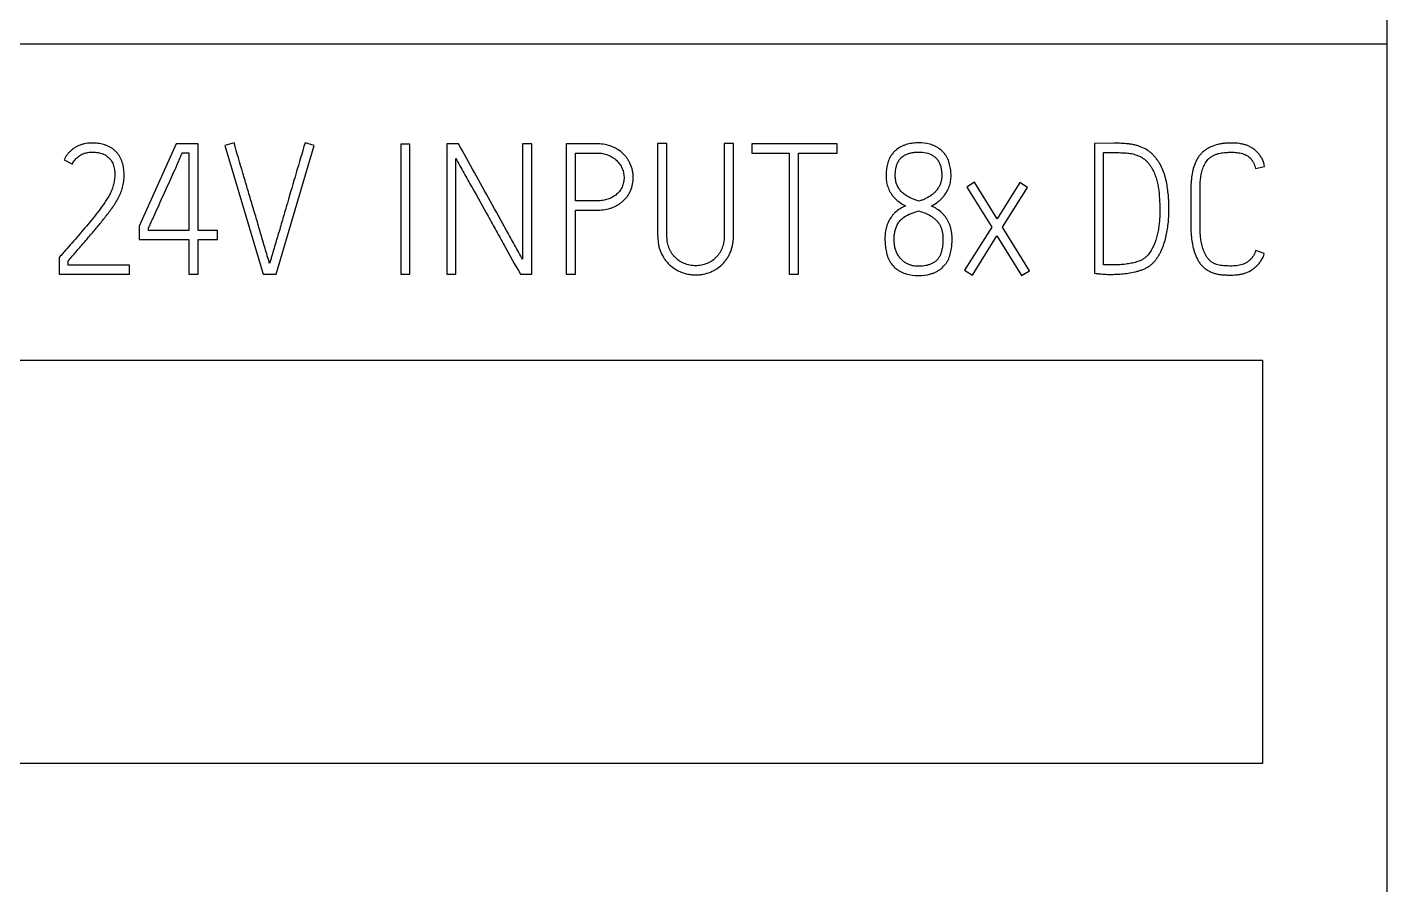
# Model space of a CAD drawing. Extents: x 0 to 420, y 0 to 297.
# Drawn here: x 144.26 to 161.98, y 210.88 to 222.05 of the extents above; entities that cross this region are included whole.
import ezdxf

# ---------------------------------------------------------------- set-up
doc = ezdxf.new("R2010")
doc.units = 0
doc.header["$LTSCALE"] = 23.1
doc.layers.add('10000_FRONT', color=7, linetype='CONTINUOUS')
doc.layers.add('10500_FRONT_LABELING', color=7, linetype='CONTINUOUS')

msp = doc.modelspace()

# ---------------------------------------------------------------- linework, layer by layer
at = {"layer": '10000_FRONT', "color": 7, "linetype": 'CONTINUOUS'}
for p, q in [((161.978, 232.835), (161.978, 142.835)), ((90.478, 221.835), (161.978, 221.835)), ((135.948, 217.715), (160.358, 217.715)), ((160.358, 217.715), (160.358, 212.455)), ((160.358, 212.455), (135.948, 212.455))]:
    msp.add_line(p, q, dxfattribs=at)
at = {"layer": '10500_FRONT_LABELING', "color": 7, "linetype": 'CONTINUOUS'}
for p, q in [((146.205, 220.535), (145.722, 219.459)), ((146.49, 220.535), (146.205, 220.535)), ((146.284, 220.417), (146.368, 220.417)), ((146.368, 220.417), (146.368, 219.403)), ((146.49, 219.403), (146.49, 220.535)), ((146.957, 220.546), (146.839, 220.513)), ((146.839, 220.513), (147.337, 218.835)), ((147.505, 218.835), (148, 220.513)), ((148, 220.513), (147.883, 220.546)), ((149.132, 220.53), (149.132, 218.835)), ((149.25, 220.53), (149.132, 220.53)), ((149.25, 218.835), (149.25, 220.53)), ((149.731, 220.535), (149.731, 218.835)), ((149.884, 220.535), (149.731, 220.535)), ((150.716, 220.535), (150.716, 219.03)), ((150.836, 220.535), (150.716, 220.535)), ((150.836, 218.835), (150.836, 220.535)), ((151.287, 220.535), (151.287, 218.835)), ((151.678, 220.535), (151.287, 220.535)), ((151.407, 219.789), (151.407, 220.414)), ((151.407, 220.414), (151.678, 220.414)), ((152.477, 220.537), (152.477, 219.339)), ((152.598, 220.537), (152.477, 220.537)), ((152.598, 219.339), (152.598, 220.537)), ((153.345, 220.537), (153.345, 219.339)), ((153.465, 220.537), (153.345, 220.537)), ((153.465, 219.339), (153.465, 220.537)), ((153.706, 220.532), (153.706, 220.412)), ((154.816, 220.532), (153.706, 220.532)), ((153.706, 220.412), (154.192, 220.412)), ((154.192, 220.412), (154.192, 218.835)), ((154.312, 218.835), (154.312, 220.412)), ((154.312, 220.412), (154.816, 220.412)), ((154.816, 220.412), (154.816, 220.532)), ((158.426, 220.542), (158.167, 220.539)), ((158.167, 220.539), (158.167, 218.846)), ((158.287, 218.957), (158.287, 220.419)), ((158.287, 220.419), (158.473, 220.419)), ((144.743, 220.325), (144.851, 220.27)), ((149.848, 218.835), (149.848, 220.344)), ((160.268, 220.212), (160.383, 220.24)), ((156.606, 220.032), (156.505, 219.969)), ((156.901, 219.558), (156.606, 220.032)), ((157.198, 220.028), (156.901, 219.558)), ((157.297, 219.964), (157.198, 220.028)), ((156.505, 219.969), (156.83, 219.448)), ((156.969, 219.448), (157.297, 219.964)), ((159.424, 219.933), (159.424, 219.485)), ((159.544, 219.485), (159.544, 219.933)), ((151.678, 219.789), (151.407, 219.789)), ((151.407, 218.835), (151.407, 219.669)), ((151.407, 219.669), (151.678, 219.669)), ((145.722, 219.459), (145.722, 219.285)), ((145.841, 219.403), (145.841, 219.433)), ((146.368, 219.403), (145.841, 219.403)), ((146.744, 219.403), (146.49, 219.403)), ((146.744, 219.285), (146.744, 219.403)), ((156.83, 219.448), (156.476, 218.886)), ((156.578, 218.823), (156.898, 219.334)), ((156.898, 219.334), (157.219, 218.818)), ((157.32, 218.879), (156.969, 219.448)), ((145.722, 219.285), (146.368, 219.285)), ((146.368, 219.285), (146.368, 218.835)), ((146.49, 218.835), (146.49, 219.285)), ((146.49, 219.285), (146.744, 219.285)), ((160.381, 219.103), (160.27, 219.143)), ((144.693, 219.068), (144.678, 219.051)), ((144.678, 219.051), (144.678, 218.835)), ((144.798, 218.952), (144.798, 219.009)), ((144.678, 218.835), (145.597, 218.835)), ((145.597, 218.952), (144.798, 218.952)), ((145.597, 218.835), (145.597, 218.952)), ((146.368, 218.835), (146.49, 218.835)), ((147.337, 218.835), (147.505, 218.835)), ((149.132, 218.835), (149.25, 218.835)), ((149.731, 218.835), (149.848, 218.835)), ((150.688, 218.835), (150.836, 218.835)), ((151.287, 218.835), (151.407, 218.835)), ((154.192, 218.835), (154.312, 218.835)), ((156.476, 218.886), (156.578, 218.823)), ((157.219, 218.818), (157.32, 218.879))]:
    msp.add_line(p, q, dxfattribs=at)
for points, knots in [([(144.851, 220.27), (144.86, 220.291), (144.872, 220.309), (144.893, 220.334), (144.9, 220.343), (144.916, 220.358), (144.933, 220.372), (144.951, 220.384), (144.97, 220.395), (144.98, 220.4), (145.011, 220.413), (145.032, 220.418), (145.065, 220.423), (145.076, 220.425), (145.098, 220.426), (145.109, 220.426), (145.142, 220.426), (145.164, 220.424), (145.196, 220.418), (145.207, 220.416), (145.228, 220.41), (145.239, 220.406), (145.259, 220.398), (145.269, 220.394), (145.284, 220.386), (145.289, 220.383), (145.298, 220.377), (145.302, 220.373), (145.315, 220.363), (145.324, 220.356), (145.339, 220.34), (145.346, 220.332), (145.359, 220.314), (145.364, 220.304), (145.375, 220.285), (145.379, 220.275), (145.387, 220.254), (145.39, 220.243), (145.395, 220.222), (145.397, 220.211), (145.4, 220.19), (145.402, 220.179), (145.403, 220.157), (145.404, 220.146), (145.403, 220.113), (145.402, 220.091), (145.397, 220.048), (145.393, 220.026), (145.385, 219.994), (145.382, 219.984), (145.376, 219.962), (145.373, 219.952), (145.361, 219.921), (145.352, 219.901), (145.332, 219.863), (145.321, 219.844), (145.298, 219.807), (145.286, 219.789), (145.25, 219.735), (145.224, 219.699), (145.172, 219.63), (145.146, 219.595), (145.091, 219.528), (145.063, 219.495), (145.007, 219.429), (144.978, 219.395), (144.922, 219.33), (144.893, 219.297), (144.836, 219.231), (144.807, 219.199), (144.764, 219.15), (144.75, 219.133), (144.721, 219.101), (144.707, 219.084), (144.693, 219.068)], [0, 0, 0, 0, 0.03125, 0.03125, 0.046875, 0.046875, 0.0625, 0.078125, 0.078125, 0.09375, 0.09375, 0.125, 0.125, 0.140625, 0.140625, 0.15625, 0.15625, 0.1875, 0.1875, 0.203125, 0.203125, 0.21875, 0.21875, 0.234375, 0.234375, 0.242188, 0.242188, 0.25, 0.25, 0.265625, 0.265625, 0.28125, 0.28125, 0.296875, 0.296875, 0.3125, 0.3125, 0.328125, 0.328125, 0.34375, 0.34375, 0.359375, 0.359375, 0.375, 0.375, 0.40625, 0.40625, 0.4375, 0.4375, 0.453125, 0.453125, 0.46875, 0.46875, 0.5, 0.5, 0.53125, 0.53125, 0.5625, 0.5625, 0.625, 0.625, 0.6875, 0.6875, 0.75, 0.75, 0.8125, 0.8125, 0.875, 0.875, 0.9375, 0.9375, 0.96875, 0.96875, 1, 1, 1, 1]), ([(144.798, 219.009), (144.832, 219.048), (144.865, 219.087), (144.932, 219.165), (144.966, 219.204), (145.033, 219.282), (145.067, 219.321), (145.134, 219.4), (145.167, 219.439), (145.233, 219.519), (145.265, 219.559), (145.312, 219.62), (145.328, 219.64), (145.358, 219.682), (145.373, 219.703), (145.402, 219.746), (145.416, 219.768), (145.442, 219.812), (145.454, 219.835), (145.471, 219.87), (145.476, 219.882), (145.485, 219.906), (145.49, 219.918), (145.498, 219.942), (145.501, 219.955), (145.508, 219.98), (145.511, 219.992), (145.518, 220.03), (145.522, 220.056), (145.526, 220.107), (145.526, 220.133), (145.524, 220.172), (145.523, 220.185), (145.52, 220.21), (145.518, 220.223), (145.511, 220.261), (145.505, 220.286), (145.493, 220.317), (145.491, 220.323), (145.486, 220.335), (145.483, 220.341), (145.474, 220.358), (145.467, 220.369), (145.453, 220.391), (145.446, 220.401), (145.429, 220.421), (145.42, 220.43), (145.401, 220.449), (145.391, 220.457), (145.371, 220.473), (145.36, 220.48), (145.338, 220.492), (145.326, 220.498), (145.302, 220.509), (145.29, 220.513), (145.253, 220.526), (145.228, 220.532), (145.19, 220.539), (145.177, 220.541), (145.151, 220.543), (145.138, 220.544), (145.099, 220.544), (145.073, 220.543), (145.034, 220.539), (145.022, 220.537), (144.996, 220.532), (144.983, 220.528), (144.946, 220.517), (144.922, 220.507), (144.888, 220.487), (144.877, 220.48), (144.856, 220.465), (144.836, 220.449), (144.817, 220.431), (144.799, 220.412), (144.791, 220.402), (144.767, 220.371), (144.754, 220.348), (144.743, 220.325)], [0, 0, 0, 0, 0.0625, 0.0625, 0.125, 0.125, 0.1875, 0.1875, 0.25, 0.25, 0.3125, 0.3125, 0.34375, 0.34375, 0.375, 0.375, 0.40625, 0.40625, 0.4375, 0.4375, 0.453125, 0.453125, 0.46875, 0.46875, 0.484375, 0.484375, 0.5, 0.5, 0.53125, 0.53125, 0.5625, 0.5625, 0.578125, 0.578125, 0.59375, 0.59375, 0.625, 0.625, 0.632812, 0.632812, 0.640625, 0.640625, 0.65625, 0.65625, 0.671875, 0.671875, 0.6875, 0.6875, 0.703125, 0.703125, 0.71875, 0.71875, 0.734375, 0.734375, 0.75, 0.75, 0.78125, 0.78125, 0.796875, 0.796875, 0.8125, 0.8125, 0.84375, 0.84375, 0.859375, 0.859375, 0.875, 0.875, 0.90625, 0.90625, 0.921875, 0.921875, 0.9375, 0.953125, 0.953125, 0.96875, 0.96875, 1, 1, 1, 1]), ([(145.841, 219.433), (145.846, 219.444), (145.851, 219.454), (145.86, 219.474), (145.865, 219.484), (145.879, 219.515), (145.888, 219.536), (145.916, 219.597), (145.935, 219.638), (145.972, 219.72), (145.99, 219.761), (146.027, 219.843), (146.046, 219.884), (146.083, 219.965), (146.101, 220.006), (146.138, 220.088), (146.156, 220.129), (146.193, 220.211), (146.211, 220.252), (146.239, 220.314), (146.248, 220.335), (146.266, 220.376), (146.275, 220.396), (146.284, 220.417)], [0, 0, 0, 0, 0.03125, 0.03125, 0.0625, 0.0625, 0.125, 0.125, 0.25, 0.25, 0.375, 0.375, 0.5, 0.5, 0.625, 0.625, 0.75, 0.75, 0.875, 0.875, 0.9375, 0.9375, 1, 1, 1, 1]), ([(147.421, 218.976), (147.416, 218.992), (147.411, 219.009), (147.401, 219.041), (147.396, 219.057), (147.381, 219.107), (147.371, 219.139), (147.342, 219.237), (147.323, 219.303), (147.285, 219.434), (147.266, 219.499), (147.237, 219.598), (147.227, 219.63), (147.208, 219.696), (147.198, 219.728), (147.178, 219.794), (147.168, 219.826), (147.149, 219.892), (147.139, 219.924), (147.111, 220.023), (147.091, 220.088), (147.034, 220.284), (146.995, 220.415), (146.957, 220.546)], [0, 0, 0, 0, 0.03125, 0.03125, 0.0625, 0.0625, 0.125, 0.125, 0.25, 0.25, 0.375, 0.375, 0.4375, 0.4375, 0.5, 0.5, 0.5625, 0.5625, 0.625, 0.625, 0.75, 0.75, 1, 1, 1, 1]), ([(147.883, 220.546), (147.844, 220.416), (147.805, 220.285), (147.728, 220.023), (147.69, 219.892), (147.633, 219.696), (147.614, 219.63), (147.576, 219.499), (147.557, 219.434), (147.518, 219.303), (147.498, 219.238), (147.469, 219.14), (147.459, 219.107), (147.445, 219.058), (147.441, 219.041), (147.431, 219.009), (147.426, 218.992), (147.421, 218.976)], [0, 0, 0, 0, 0.25, 0.25, 0.5, 0.5, 0.625, 0.625, 0.75, 0.75, 0.875, 0.875, 0.9375, 0.9375, 0.96875, 0.96875, 1, 1, 1, 1]), ([(150.716, 219.03), (150.699, 219.062), (150.682, 219.093), (150.647, 219.156), (150.63, 219.187), (150.577, 219.281), (150.542, 219.343), (150.438, 219.531), (150.369, 219.657), (150.23, 219.907), (150.16, 220.033), (150.022, 220.284), (149.953, 220.409), (149.884, 220.535)], [0, 0, 0, 0, 0.0625, 0.0625, 0.125, 0.125, 0.25, 0.25, 0.5, 0.5, 0.75, 0.75, 1, 1, 1, 1]), ([(151.678, 219.669), (151.708, 219.669), (151.739, 219.671), (151.798, 219.679), (151.828, 219.685), (151.871, 219.698), (151.885, 219.703), (151.913, 219.715), (151.927, 219.721), (151.953, 219.736), (151.966, 219.744), (151.991, 219.761), (152.003, 219.77), (152.038, 219.799), (152.059, 219.821), (152.087, 219.856), (152.095, 219.869), (152.111, 219.895), (152.118, 219.908), (152.136, 219.95), (152.145, 219.978), (152.157, 220.038), (152.159, 220.068), (152.159, 220.113), (152.158, 220.128), (152.154, 220.158), (152.152, 220.173), (152.142, 220.217), (152.132, 220.246), (152.114, 220.287), (152.107, 220.301), (152.091, 220.327), (152.075, 220.352), (152.056, 220.375), (152.035, 220.397), (152.024, 220.408), (151.99, 220.438), (151.966, 220.455), (151.926, 220.477), (151.913, 220.484), (151.885, 220.497), (151.871, 220.502), (151.828, 220.517), (151.799, 220.524), (151.739, 220.533), (151.709, 220.535), (151.678, 220.535)], [0, 0, 0, 0, 0.0625, 0.0625, 0.125, 0.125, 0.15625, 0.15625, 0.1875, 0.1875, 0.21875, 0.21875, 0.25, 0.25, 0.3125, 0.3125, 0.34375, 0.34375, 0.375, 0.375, 0.4375, 0.4375, 0.5, 0.5, 0.53125, 0.53125, 0.5625, 0.5625, 0.625, 0.625, 0.65625, 0.65625, 0.6875, 0.71875, 0.71875, 0.75, 0.75, 0.8125, 0.8125, 0.84375, 0.84375, 0.875, 0.875, 0.9375, 0.9375, 1, 1, 1, 1]), ([(151.678, 220.414), (151.701, 220.414), (151.723, 220.413), (151.767, 220.407), (151.788, 220.402), (151.831, 220.388), (151.852, 220.379), (151.881, 220.363), (151.89, 220.358), (151.909, 220.345), (151.918, 220.338), (151.944, 220.317), (151.959, 220.301), (151.98, 220.275), (151.986, 220.266), (151.998, 220.247), (152.003, 220.237), (152.018, 220.207), (152.025, 220.186), (152.033, 220.153), (152.035, 220.142), (152.038, 220.12), (152.039, 220.109), (152.039, 220.087), (152.039, 220.076), (152.037, 220.054), (152.035, 220.043), (152.028, 220.01), (152.022, 219.989), (152.008, 219.959), (152.003, 219.949), (151.991, 219.93), (151.985, 219.921), (151.971, 219.903), (151.963, 219.895), (151.947, 219.88), (151.939, 219.872), (151.912, 219.852), (151.893, 219.84), (151.863, 219.825), (151.853, 219.821), (151.832, 219.812), (151.822, 219.809), (151.8, 219.803), (151.789, 219.8), (151.767, 219.796), (151.756, 219.794), (151.723, 219.791), (151.701, 219.789), (151.678, 219.789)], [0, 0, 0, 0, 0.0625, 0.0625, 0.125, 0.125, 0.1875, 0.1875, 0.21875, 0.21875, 0.25, 0.25, 0.3125, 0.3125, 0.34375, 0.34375, 0.375, 0.375, 0.4375, 0.4375, 0.46875, 0.46875, 0.5, 0.5, 0.53125, 0.53125, 0.5625, 0.5625, 0.625, 0.625, 0.65625, 0.65625, 0.6875, 0.6875, 0.71875, 0.71875, 0.75, 0.75, 0.8125, 0.8125, 0.84375, 0.84375, 0.875, 0.875, 0.90625, 0.90625, 0.9375, 0.9375, 1, 1, 1, 1]), ([(156.047, 219.723), (156.069, 219.735), (156.09, 219.748), (156.129, 219.777), (156.148, 219.792), (156.175, 219.818), (156.183, 219.827), (156.2, 219.845), (156.207, 219.855), (156.229, 219.884), (156.243, 219.905), (156.26, 219.937), (156.265, 219.949), (156.274, 219.971), (156.283, 219.994), (156.289, 220.018), (156.294, 220.042), (156.295, 220.054), (156.298, 220.078), (156.299, 220.091), (156.3, 220.115), (156.3, 220.127), (156.299, 220.164), (156.296, 220.188), (156.289, 220.236), (156.284, 220.26), (156.273, 220.296), (156.269, 220.308), (156.26, 220.33), (156.255, 220.341), (156.244, 220.363), (156.237, 220.374), (156.223, 220.394), (156.216, 220.404), (156.192, 220.432), (156.174, 220.449), (156.145, 220.471), (156.134, 220.478), (156.113, 220.491), (156.102, 220.497), (156.08, 220.508), (156.069, 220.512), (156.046, 220.521), (156.034, 220.525), (155.974, 220.541), (155.925, 220.546), (155.864, 220.546), (155.851, 220.546), (155.827, 220.545), (155.815, 220.544), (155.778, 220.539), (155.754, 220.535), (155.719, 220.525), (155.707, 220.521), (155.684, 220.513), (155.672, 220.508), (155.639, 220.492), (155.618, 220.48), (155.588, 220.457), (155.578, 220.449), (155.56, 220.433), (155.552, 220.424), (155.528, 220.396), (155.514, 220.376), (155.491, 220.332), (155.482, 220.309), (155.468, 220.262), (155.463, 220.237), (155.456, 220.189), (155.454, 220.164), (155.453, 220.116), (155.453, 220.091), (155.457, 220.054), (155.458, 220.042), (155.463, 220.018), (155.466, 220.006), (155.476, 219.971), (155.484, 219.948), (155.501, 219.914), (155.507, 219.903), (155.52, 219.883), (155.527, 219.873), (155.541, 219.853), (155.549, 219.844), (155.566, 219.826), (155.575, 219.817), (155.602, 219.792), (155.622, 219.777), (155.662, 219.75), (155.683, 219.737), (155.705, 219.726)], [0, 0, 0, 0, 0.03125, 0.03125, 0.0625, 0.0625, 0.078125, 0.078125, 0.09375, 0.09375, 0.125, 0.125, 0.140625, 0.140625, 0.15625, 0.171875, 0.171875, 0.1875, 0.1875, 0.203125, 0.203125, 0.21875, 0.21875, 0.25, 0.25, 0.28125, 0.28125, 0.296875, 0.296875, 0.3125, 0.3125, 0.328125, 0.328125, 0.34375, 0.34375, 0.375, 0.375, 0.390625, 0.390625, 0.40625, 0.40625, 0.421875, 0.421875, 0.4375, 0.4375, 0.5, 0.5, 0.515625, 0.515625, 0.53125, 0.53125, 0.5625, 0.5625, 0.578125, 0.578125, 0.59375, 0.59375, 0.625, 0.625, 0.640625, 0.640625, 0.65625, 0.65625, 0.6875, 0.6875, 0.71875, 0.71875, 0.75, 0.75, 0.78125, 0.78125, 0.8125, 0.8125, 0.828125, 0.828125, 0.84375, 0.84375, 0.875, 0.875, 0.890625, 0.890625, 0.90625, 0.90625, 0.921875, 0.921875, 0.9375, 0.9375, 0.96875, 0.96875, 1, 1, 1, 1]), ([(155.573, 220.115), (155.574, 220.146), (155.575, 220.176), (155.583, 220.221), (155.586, 220.237), (155.595, 220.266), (155.6, 220.28), (155.611, 220.301), (155.615, 220.308), (155.623, 220.321), (155.628, 220.327), (155.642, 220.345), (155.653, 220.356), (155.671, 220.37), (155.677, 220.374), (155.69, 220.383), (155.697, 220.386), (155.718, 220.397), (155.732, 220.403), (155.754, 220.41), (155.761, 220.412), (155.776, 220.416), (155.799, 220.421), (155.822, 220.424), (155.852, 220.426), (155.868, 220.426), (155.898, 220.426), (155.914, 220.425), (155.959, 220.42), (155.989, 220.414), (156.025, 220.4), (156.032, 220.397), (156.046, 220.39), (156.06, 220.383), (156.073, 220.374), (156.085, 220.365), (156.091, 220.36), (156.108, 220.344), (156.119, 220.333), (156.132, 220.314), (156.136, 220.308), (156.144, 220.294), (156.147, 220.287), (156.156, 220.266), (156.161, 220.252), (156.169, 220.222), (156.172, 220.207), (156.179, 220.161), (156.18, 220.131), (156.178, 220.085), (156.176, 220.07), (156.17, 220.039), (156.166, 220.025), (156.155, 219.996), (156.148, 219.983), (156.136, 219.963), (156.132, 219.956), (156.123, 219.943), (156.118, 219.937), (156.104, 219.919), (156.094, 219.908), (156.072, 219.887), (156.06, 219.877), (156.023, 219.848), (155.997, 219.833), (155.955, 219.813), (155.941, 219.807), (155.912, 219.796), (155.897, 219.791), (155.882, 219.787)], [0, 0, 0, 0, 0.0625, 0.0625, 0.09375, 0.09375, 0.125, 0.125, 0.140625, 0.140625, 0.15625, 0.15625, 0.1875, 0.1875, 0.203125, 0.203125, 0.21875, 0.21875, 0.25, 0.25, 0.265625, 0.265625, 0.28125, 0.3125, 0.3125, 0.34375, 0.34375, 0.375, 0.375, 0.4375, 0.4375, 0.453125, 0.453125, 0.46875, 0.484375, 0.484375, 0.5, 0.5, 0.53125, 0.53125, 0.546875, 0.546875, 0.5625, 0.5625, 0.59375, 0.59375, 0.625, 0.625, 0.6875, 0.6875, 0.71875, 0.71875, 0.75, 0.75, 0.78125, 0.78125, 0.796875, 0.796875, 0.8125, 0.8125, 0.84375, 0.84375, 0.875, 0.875, 0.9375, 0.9375, 0.96875, 0.96875, 1, 1, 1, 1]), ([(158.167, 218.846), (158.182, 218.845), (158.196, 218.843), (158.226, 218.841), (158.241, 218.839), (158.27, 218.837), (158.285, 218.835), (158.314, 218.834), (158.329, 218.833), (158.373, 218.832), (158.402, 218.832), (158.461, 218.834), (158.49, 218.835), (158.549, 218.84), (158.578, 218.843), (158.636, 218.852), (158.665, 218.857), (158.709, 218.867), (158.723, 218.871), (158.752, 218.879), (158.766, 218.884), (158.794, 218.894), (158.808, 218.9), (158.835, 218.912), (158.848, 218.919), (158.874, 218.935), (158.886, 218.943), (158.91, 218.962), (158.921, 218.971), (158.942, 218.992), (158.952, 219.003), (158.97, 219.026), (158.979, 219.038), (158.996, 219.063), (159.004, 219.076), (159.019, 219.101), (159.026, 219.114), (159.045, 219.154), (159.057, 219.181), (159.077, 219.237), (159.086, 219.266), (159.101, 219.323), (159.108, 219.352), (159.119, 219.409), (159.123, 219.439), (159.13, 219.497), (159.133, 219.526), (159.137, 219.585), (159.138, 219.614), (159.138, 219.674), (159.138, 219.703), (159.137, 219.763), (159.136, 219.792), (159.133, 219.851), (159.13, 219.88), (159.123, 219.939), (159.119, 219.968), (159.112, 220.012), (159.109, 220.026), (159.102, 220.055), (159.099, 220.07), (159.092, 220.098), (159.088, 220.113), (159.079, 220.141), (159.074, 220.156), (159.059, 220.198), (159.047, 220.225), (159.026, 220.264), (159.019, 220.277), (159.003, 220.303), (158.994, 220.315), (158.977, 220.339), (158.967, 220.351), (158.948, 220.373), (158.938, 220.384), (158.917, 220.405), (158.906, 220.415), (158.888, 220.429), (158.882, 220.433), (158.87, 220.442), (158.864, 220.446), (158.832, 220.467), (158.806, 220.48), (158.764, 220.497), (158.75, 220.502), (158.722, 220.511), (158.707, 220.515), (158.678, 220.522), (158.663, 220.525), (158.634, 220.53), (158.619, 220.532), (158.575, 220.536), (158.545, 220.538), (158.501, 220.54), (158.486, 220.541), (158.456, 220.542), (158.441, 220.542), (158.426, 220.542)], [0, 0, 0, 0, 0.015625, 0.015625, 0.03125, 0.03125, 0.046875, 0.046875, 0.0625, 0.0625, 0.09375, 0.09375, 0.125, 0.125, 0.15625, 0.15625, 0.1875, 0.1875, 0.203125, 0.203125, 0.21875, 0.21875, 0.234375, 0.234375, 0.25, 0.25, 0.265625, 0.265625, 0.28125, 0.28125, 0.296875, 0.296875, 0.3125, 0.3125, 0.328125, 0.328125, 0.34375, 0.34375, 0.375, 0.375, 0.40625, 0.40625, 0.4375, 0.4375, 0.46875, 0.46875, 0.5, 0.5, 0.53125, 0.53125, 0.5625, 0.5625, 0.59375, 0.59375, 0.625, 0.625, 0.65625, 0.65625, 0.671875, 0.671875, 0.6875, 0.6875, 0.703125, 0.703125, 0.71875, 0.71875, 0.75, 0.75, 0.765625, 0.765625, 0.78125, 0.78125, 0.796875, 0.796875, 0.8125, 0.8125, 0.828125, 0.828125, 0.835938, 0.835938, 0.84375, 0.84375, 0.875, 0.875, 0.890625, 0.890625, 0.90625, 0.90625, 0.921875, 0.921875, 0.9375, 0.9375, 0.96875, 0.96875, 0.984375, 0.984375, 1, 1, 1, 1]), ([(158.473, 220.419), (158.498, 220.419), (158.522, 220.418), (158.57, 220.416), (158.594, 220.414), (158.629, 220.409), (158.641, 220.408), (158.665, 220.403), (158.677, 220.4), (158.7, 220.393), (158.712, 220.389), (158.734, 220.381), (158.745, 220.376), (158.767, 220.366), (158.778, 220.36), (158.799, 220.347), (158.809, 220.34), (158.837, 220.318), (158.855, 220.301), (158.878, 220.273), (158.885, 220.264), (158.899, 220.244), (158.919, 220.213), (158.935, 220.181), (158.955, 220.137), (158.963, 220.115), (158.978, 220.068), (158.984, 220.045), (158.994, 219.998), (158.999, 219.975), (159.006, 219.928), (159.009, 219.904), (159.013, 219.857), (159.014, 219.833), (159.017, 219.785), (159.018, 219.761), (159.02, 219.713), (159.02, 219.69), (159.02, 219.642), (159.02, 219.618), (159.018, 219.57), (159.017, 219.546), (159.012, 219.499), (159.007, 219.451), (158.999, 219.404), (158.989, 219.358), (158.984, 219.334), (158.964, 219.265), (158.948, 219.22), (158.915, 219.155), (158.903, 219.135), (158.875, 219.096), (158.86, 219.078), (158.837, 219.057), (158.833, 219.053), (158.823, 219.046), (158.809, 219.035), (158.794, 219.025), (158.772, 219.014), (158.761, 219.01), (158.739, 219.001), (158.727, 218.997), (158.704, 218.99), (158.692, 218.987), (158.669, 218.981), (158.658, 218.979), (158.622, 218.972), (158.599, 218.968), (158.551, 218.962), (158.528, 218.959), (158.492, 218.957), (158.48, 218.957), (158.456, 218.956), (158.444, 218.955), (158.407, 218.955), (158.383, 218.955), (158.347, 218.955), (158.335, 218.955), (158.311, 218.955), (158.299, 218.956), (158.287, 218.957)], [0, 0, 0, 0, 0.03125, 0.03125, 0.0625, 0.0625, 0.078125, 0.078125, 0.09375, 0.09375, 0.109375, 0.109375, 0.125, 0.125, 0.140625, 0.140625, 0.15625, 0.15625, 0.1875, 0.1875, 0.203125, 0.203125, 0.21875, 0.25, 0.25, 0.28125, 0.28125, 0.3125, 0.3125, 0.34375, 0.34375, 0.375, 0.375, 0.40625, 0.40625, 0.4375, 0.4375, 0.46875, 0.46875, 0.5, 0.5, 0.53125, 0.53125, 0.5625, 0.59375, 0.59375, 0.625, 0.625, 0.6875, 0.6875, 0.71875, 0.71875, 0.75, 0.75, 0.757812, 0.757812, 0.765625, 0.78125, 0.78125, 0.796875, 0.796875, 0.8125, 0.8125, 0.828125, 0.828125, 0.84375, 0.84375, 0.875, 0.875, 0.90625, 0.90625, 0.921875, 0.921875, 0.9375, 0.9375, 0.96875, 0.96875, 0.984375, 0.984375, 1, 1, 1, 1]), ([(160.383, 220.24), (160.379, 220.271), (160.37, 220.301), (160.353, 220.337), (160.35, 220.344), (160.342, 220.358), (160.338, 220.365), (160.325, 220.385), (160.315, 220.397), (160.295, 220.421), (160.283, 220.432), (160.259, 220.453), (160.247, 220.463), (160.221, 220.481), (160.207, 220.489), (160.179, 220.503), (160.165, 220.51), (160.135, 220.52), (160.12, 220.525), (160.089, 220.532), (160.073, 220.535), (160.026, 220.542), (159.995, 220.544), (159.932, 220.544), (159.901, 220.543), (159.854, 220.539), (159.838, 220.537), (159.807, 220.532), (159.792, 220.529), (159.746, 220.518), (159.716, 220.508), (159.679, 220.492), (159.672, 220.489), (159.658, 220.482), (159.651, 220.478), (159.631, 220.466), (159.618, 220.457), (159.593, 220.438), (159.581, 220.428), (159.558, 220.406), (159.547, 220.394), (159.528, 220.369), (159.519, 220.356), (159.503, 220.329), (159.496, 220.315), (159.475, 220.273), (159.465, 220.243), (159.448, 220.183), (159.442, 220.152), (159.427, 220.059), (159.424, 219.996), (159.424, 219.933)], [0, 0, 0, 0, 0.0625, 0.0625, 0.078125, 0.078125, 0.09375, 0.09375, 0.125, 0.125, 0.15625, 0.15625, 0.1875, 0.1875, 0.21875, 0.21875, 0.25, 0.25, 0.28125, 0.28125, 0.3125, 0.3125, 0.375, 0.375, 0.4375, 0.4375, 0.46875, 0.46875, 0.5, 0.5, 0.5625, 0.5625, 0.578125, 0.578125, 0.59375, 0.59375, 0.625, 0.625, 0.65625, 0.65625, 0.6875, 0.6875, 0.71875, 0.71875, 0.75, 0.75, 0.8125, 0.8125, 0.875, 0.875, 1, 1, 1, 1]), ([(159.544, 219.933), (159.544, 219.958), (159.544, 219.982), (159.547, 220.03), (159.548, 220.054), (159.554, 220.102), (159.558, 220.126), (159.565, 220.161), (159.568, 220.173), (159.575, 220.197), (159.579, 220.208), (159.587, 220.231), (159.592, 220.242), (159.603, 220.264), (159.608, 220.275), (159.627, 220.306), (159.642, 220.325), (159.665, 220.346), (159.669, 220.35), (159.679, 220.358), (159.684, 220.361), (159.699, 220.372), (159.709, 220.378), (159.731, 220.389), (159.742, 220.394), (159.759, 220.4), (159.765, 220.402), (159.777, 220.405), (159.795, 220.409), (159.813, 220.413), (159.837, 220.416), (159.849, 220.418), (159.885, 220.422), (159.909, 220.423), (159.958, 220.424), (159.982, 220.424), (160.031, 220.42), (160.055, 220.416), (160.091, 220.408), (160.102, 220.404), (160.125, 220.396), (160.136, 220.391), (160.158, 220.38), (160.168, 220.373), (160.187, 220.358), (160.196, 220.35), (160.208, 220.337), (160.212, 220.332), (160.22, 220.322), (160.223, 220.317), (160.233, 220.302), (160.239, 220.291), (160.249, 220.269), (160.254, 220.258), (160.262, 220.235), (160.265, 220.223), (160.268, 220.212)], [0, 0, 0, 0, 0.0625, 0.0625, 0.125, 0.125, 0.1875, 0.1875, 0.21875, 0.21875, 0.25, 0.25, 0.28125, 0.28125, 0.3125, 0.3125, 0.375, 0.375, 0.390625, 0.390625, 0.40625, 0.40625, 0.4375, 0.4375, 0.46875, 0.46875, 0.484375, 0.484375, 0.5, 0.53125, 0.53125, 0.5625, 0.5625, 0.625, 0.625, 0.6875, 0.6875, 0.75, 0.75, 0.78125, 0.78125, 0.8125, 0.8125, 0.84375, 0.84375, 0.875, 0.875, 0.890625, 0.890625, 0.90625, 0.90625, 0.9375, 0.9375, 0.96875, 0.96875, 1, 1, 1, 1]), ([(149.848, 220.344), (149.865, 220.311), (149.882, 220.28), (149.918, 220.217), (149.935, 220.186), (149.988, 220.092), (150.023, 220.029), (150.128, 219.84), (150.198, 219.714), (150.285, 219.558), (150.303, 219.526), (150.338, 219.463), (150.356, 219.432), (150.408, 219.338), (150.443, 219.275), (150.548, 219.086), (150.618, 218.96), (150.688, 218.835)], [0, 0, 0, 0, 0.0625, 0.0625, 0.125, 0.125, 0.25, 0.25, 0.5, 0.5, 0.5625, 0.5625, 0.625, 0.625, 0.75, 0.75, 1, 1, 1, 1]), ([(155.882, 219.787), (155.843, 219.799), (155.805, 219.813), (155.75, 219.839), (155.732, 219.849), (155.698, 219.871), (155.682, 219.883), (155.659, 219.904), (155.652, 219.911), (155.638, 219.926), (155.625, 219.942), (155.615, 219.959), (155.605, 219.977), (155.6, 219.986), (155.589, 220.015), (155.583, 220.034), (155.577, 220.064), (155.576, 220.074), (155.574, 220.094), (155.573, 220.105), (155.573, 220.115)], [0, 0, 0, 0, 0.25, 0.25, 0.375, 0.375, 0.5, 0.5, 0.5625, 0.5625, 0.625, 0.6875, 0.6875, 0.75, 0.75, 0.875, 0.875, 0.9375, 0.9375, 1, 1, 1, 1]), ([(155.705, 219.726), (155.681, 219.715), (155.658, 219.702), (155.613, 219.673), (155.592, 219.658), (155.562, 219.63), (155.553, 219.621), (155.536, 219.601), (155.528, 219.59), (155.505, 219.558), (155.492, 219.535), (155.475, 219.498), (155.47, 219.486), (155.461, 219.46), (155.458, 219.448), (155.448, 219.409), (155.443, 219.383), (155.44, 219.343), (155.439, 219.33), (155.439, 219.303), (155.439, 219.29), (155.439, 219.25), (155.441, 219.224), (155.447, 219.172), (155.451, 219.145), (155.46, 219.107), (155.463, 219.094), (155.471, 219.068), (155.476, 219.055), (155.486, 219.031), (155.492, 219.019), (155.505, 218.995), (155.512, 218.984), (155.535, 218.951), (155.553, 218.931), (155.583, 218.905), (155.594, 218.897), (155.616, 218.882), (155.628, 218.875), (155.652, 218.863), (155.664, 218.857), (155.689, 218.847), (155.702, 218.843), (155.766, 218.824), (155.819, 218.818), (155.927, 218.818), (155.98, 218.823), (156.044, 218.841), (156.057, 218.845), (156.082, 218.855), (156.095, 218.86), (156.119, 218.872), (156.13, 218.879), (156.153, 218.893), (156.164, 218.901), (156.195, 218.927), (156.213, 218.946), (156.237, 218.978), (156.244, 218.99), (156.258, 219.013), (156.264, 219.025), (156.28, 219.061), (156.288, 219.087), (156.3, 219.139), (156.305, 219.165), (156.311, 219.218), (156.313, 219.244), (156.314, 219.284), (156.314, 219.298), (156.313, 219.324), (156.312, 219.338), (156.309, 219.378), (156.305, 219.404), (156.295, 219.442), (156.291, 219.455), (156.282, 219.48), (156.277, 219.493), (156.266, 219.517), (156.26, 219.529), (156.247, 219.552), (156.24, 219.563), (156.224, 219.585), (156.216, 219.595), (156.198, 219.615), (156.189, 219.625), (156.16, 219.653), (156.139, 219.668), (156.094, 219.698), (156.071, 219.712), (156.047, 219.723)], [0, 0, 0, 0, 0.03125, 0.03125, 0.0625, 0.0625, 0.078125, 0.078125, 0.09375, 0.09375, 0.125, 0.125, 0.140625, 0.140625, 0.15625, 0.15625, 0.1875, 0.1875, 0.203125, 0.203125, 0.21875, 0.21875, 0.25, 0.25, 0.28125, 0.28125, 0.296875, 0.296875, 0.3125, 0.3125, 0.328125, 0.328125, 0.34375, 0.34375, 0.375, 0.375, 0.390625, 0.390625, 0.40625, 0.40625, 0.421875, 0.421875, 0.4375, 0.4375, 0.5, 0.5, 0.5625, 0.5625, 0.578125, 0.578125, 0.59375, 0.59375, 0.609375, 0.609375, 0.625, 0.625, 0.65625, 0.65625, 0.671875, 0.671875, 0.6875, 0.6875, 0.71875, 0.71875, 0.75, 0.75, 0.78125, 0.78125, 0.796875, 0.796875, 0.8125, 0.8125, 0.84375, 0.84375, 0.859375, 0.859375, 0.875, 0.875, 0.890625, 0.890625, 0.90625, 0.90625, 0.921875, 0.921875, 0.9375, 0.9375, 0.96875, 0.96875, 1, 1, 1, 1]), ([(155.665, 219.016), (155.653, 219.028), (155.641, 219.041), (155.624, 219.061), (155.619, 219.068), (155.609, 219.082), (155.604, 219.09), (155.596, 219.105), (155.592, 219.113), (155.585, 219.129), (155.582, 219.137), (155.573, 219.162), (155.569, 219.179), (155.563, 219.214), (155.561, 219.231), (155.559, 219.266), (155.559, 219.284), (155.559, 219.319), (155.56, 219.336), (155.563, 219.362), (155.564, 219.371), (155.567, 219.388), (155.569, 219.397), (155.576, 219.423), (155.581, 219.439), (155.591, 219.463), (155.595, 219.471), (155.603, 219.487), (155.608, 219.495), (155.623, 219.517), (155.634, 219.53), (155.659, 219.555), (155.672, 219.566), (155.715, 219.597), (155.747, 219.613), (155.796, 219.633), (155.812, 219.639), (155.846, 219.65), (155.863, 219.655), (155.88, 219.66)], [0, 0, 0, 0, 0.0625, 0.0625, 0.09375, 0.09375, 0.125, 0.125, 0.15625, 0.15625, 0.1875, 0.1875, 0.25, 0.25, 0.3125, 0.3125, 0.375, 0.375, 0.4375, 0.4375, 0.46875, 0.46875, 0.5, 0.5, 0.5625, 0.5625, 0.59375, 0.59375, 0.625, 0.625, 0.6875, 0.6875, 0.75, 0.75, 0.875, 0.875, 0.9375, 0.9375, 1, 1, 1, 1]), ([(155.88, 219.66), (155.906, 219.652), (155.932, 219.643), (155.982, 219.622), (156.007, 219.611), (156.042, 219.59), (156.053, 219.582), (156.076, 219.566), (156.086, 219.558), (156.106, 219.539), (156.116, 219.53), (156.133, 219.508), (156.141, 219.497), (156.155, 219.474), (156.161, 219.462), (156.172, 219.437), (156.176, 219.424), (156.187, 219.384), (156.191, 219.357), (156.193, 219.316), (156.193, 219.303), (156.193, 219.275), (156.193, 219.262), (156.191, 219.221), (156.188, 219.194), (156.18, 219.154), (156.177, 219.141), (156.17, 219.114), (156.163, 219.095), (156.155, 219.076), (156.149, 219.064), (156.145, 219.058), (156.134, 219.041), (156.126, 219.03), (156.108, 219.01), (156.097, 219.001), (156.075, 218.985), (156.063, 218.978), (156.044, 218.969), (156.038, 218.966), (156.025, 218.961), (156.006, 218.955), (155.986, 218.95), (155.946, 218.942), (155.919, 218.939), (155.878, 218.938), (155.864, 218.938), (155.837, 218.94), (155.823, 218.941), (155.796, 218.946), (155.783, 218.949), (155.757, 218.957), (155.744, 218.962), (155.726, 218.971), (155.719, 218.975), (155.708, 218.982), (155.702, 218.985), (155.685, 218.997), (155.675, 219.006), (155.665, 219.016)], [0, 0, 0, 0, 0.0625, 0.0625, 0.125, 0.125, 0.15625, 0.15625, 0.1875, 0.1875, 0.21875, 0.21875, 0.25, 0.25, 0.28125, 0.28125, 0.3125, 0.3125, 0.375, 0.375, 0.40625, 0.40625, 0.4375, 0.4375, 0.5, 0.5, 0.53125, 0.53125, 0.5625, 0.578125, 0.578125, 0.59375, 0.59375, 0.625, 0.625, 0.65625, 0.65625, 0.6875, 0.6875, 0.703125, 0.703125, 0.71875, 0.75, 0.75, 0.8125, 0.8125, 0.84375, 0.84375, 0.875, 0.875, 0.90625, 0.90625, 0.9375, 0.9375, 0.953125, 0.953125, 0.96875, 0.96875, 1, 1, 1, 1]), ([(152.477, 219.339), (152.477, 219.306), (152.48, 219.273), (152.487, 219.224), (152.49, 219.208), (152.496, 219.183), (152.498, 219.175), (152.503, 219.159), (152.506, 219.152), (152.52, 219.112), (152.535, 219.083), (152.561, 219.041), (152.57, 219.027), (152.59, 219.001), (152.601, 218.988), (152.636, 218.952), (152.661, 218.93), (152.696, 218.907), (152.703, 218.902), (152.717, 218.894), (152.724, 218.89), (152.746, 218.878), (152.761, 218.871), (152.807, 218.852), (152.839, 218.842), (152.889, 218.832), (152.905, 218.829), (152.938, 218.826), (152.971, 218.824), (153.005, 218.826), (153.038, 218.829), (153.054, 218.831), (153.104, 218.841), (153.135, 218.851), (153.174, 218.866), (153.181, 218.87), (153.197, 218.877), (153.204, 218.881), (153.226, 218.892), (153.24, 218.901), (153.281, 218.929), (153.307, 218.95), (153.335, 218.981), (153.341, 218.987), (153.352, 219), (153.357, 219.006), (153.372, 219.026), (153.382, 219.04), (153.399, 219.068), (153.407, 219.082), (153.421, 219.112), (153.428, 219.128), (153.439, 219.159), (153.444, 219.175), (153.452, 219.207), (153.456, 219.223), (153.461, 219.256), (153.462, 219.272), (153.465, 219.306), (153.465, 219.322), (153.465, 219.339)], [0, 0, 0, 0, 0.0625, 0.0625, 0.09375, 0.09375, 0.109375, 0.109375, 0.125, 0.125, 0.1875, 0.1875, 0.21875, 0.21875, 0.25, 0.25, 0.3125, 0.3125, 0.328125, 0.328125, 0.34375, 0.34375, 0.375, 0.375, 0.4375, 0.4375, 0.46875, 0.46875, 0.5, 0.53125, 0.53125, 0.5625, 0.5625, 0.625, 0.625, 0.640625, 0.640625, 0.65625, 0.65625, 0.6875, 0.6875, 0.75, 0.75, 0.765625, 0.765625, 0.78125, 0.78125, 0.8125, 0.8125, 0.84375, 0.84375, 0.875, 0.875, 0.90625, 0.90625, 0.9375, 0.9375, 0.96875, 0.96875, 1, 1, 1, 1]), ([(153.345, 219.339), (153.345, 219.314), (153.344, 219.289), (153.336, 219.239), (153.331, 219.215), (153.318, 219.179), (153.314, 219.167), (153.303, 219.144), (153.297, 219.132), (153.284, 219.111), (153.277, 219.1), (153.262, 219.079), (153.254, 219.07), (153.228, 219.041), (153.209, 219.025), (153.178, 219.003), (153.167, 218.997), (153.144, 218.985), (153.132, 218.979), (153.097, 218.965), (153.073, 218.958), (153.022, 218.948), (152.997, 218.945), (152.959, 218.945), (152.947, 218.946), (152.921, 218.948), (152.908, 218.95), (152.871, 218.958), (152.847, 218.965), (152.811, 218.979), (152.8, 218.984), (152.777, 218.996), (152.766, 219.003), (152.735, 219.024), (152.716, 219.041), (152.69, 219.068), (152.681, 219.078), (152.666, 219.099), (152.659, 219.109), (152.646, 219.131), (152.64, 219.142), (152.63, 219.165), (152.625, 219.177), (152.612, 219.213), (152.606, 219.238), (152.601, 219.275), (152.6, 219.288), (152.598, 219.314), (152.598, 219.326), (152.598, 219.339)], [0, 0, 0, 0, 0.0625, 0.0625, 0.125, 0.125, 0.15625, 0.15625, 0.1875, 0.1875, 0.21875, 0.21875, 0.25, 0.25, 0.3125, 0.3125, 0.34375, 0.34375, 0.375, 0.375, 0.4375, 0.4375, 0.5, 0.5, 0.53125, 0.53125, 0.5625, 0.5625, 0.625, 0.625, 0.65625, 0.65625, 0.6875, 0.6875, 0.75, 0.75, 0.78125, 0.78125, 0.8125, 0.8125, 0.84375, 0.84375, 0.875, 0.875, 0.9375, 0.9375, 0.96875, 0.96875, 1, 1, 1, 1]), ([(159.424, 219.485), (159.424, 219.453), (159.424, 219.421), (159.427, 219.358), (159.43, 219.326), (159.438, 219.263), (159.443, 219.232), (159.453, 219.185), (159.457, 219.169), (159.466, 219.139), (159.471, 219.123), (159.481, 219.093), (159.487, 219.078), (159.5, 219.049), (159.507, 219.035), (159.523, 219.007), (159.531, 218.993), (159.55, 218.967), (159.56, 218.955), (159.577, 218.937), (159.582, 218.931), (159.594, 218.92), (159.6, 218.915), (159.62, 218.901), (159.633, 218.892), (159.661, 218.876), (159.675, 218.868), (159.704, 218.855), (159.719, 218.85), (159.75, 218.841), (159.766, 218.837), (159.789, 218.832), (159.797, 218.831), (159.813, 218.829), (159.821, 218.828), (159.845, 218.826), (159.861, 218.825), (159.893, 218.824), (159.909, 218.823), (159.957, 218.822), (159.989, 218.823), (160.037, 218.828), (160.052, 218.83), (160.084, 218.836), (160.1, 218.84), (160.147, 218.854), (160.176, 218.866), (160.218, 218.891), (160.232, 218.9), (160.258, 218.919), (160.282, 218.94), (160.304, 218.963), (160.319, 218.982), (160.324, 218.989), (160.334, 219.002), (160.338, 219.009), (160.359, 219.043), (160.372, 219.072), (160.381, 219.103)], [0, 0, 0, 0, 0.0625, 0.0625, 0.125, 0.125, 0.1875, 0.1875, 0.21875, 0.21875, 0.25, 0.25, 0.28125, 0.28125, 0.3125, 0.3125, 0.34375, 0.34375, 0.375, 0.375, 0.390625, 0.390625, 0.40625, 0.40625, 0.4375, 0.4375, 0.46875, 0.46875, 0.5, 0.5, 0.53125, 0.53125, 0.546875, 0.546875, 0.5625, 0.5625, 0.59375, 0.59375, 0.625, 0.625, 0.6875, 0.6875, 0.71875, 0.71875, 0.75, 0.75, 0.8125, 0.8125, 0.84375, 0.84375, 0.875, 0.90625, 0.90625, 0.921875, 0.921875, 0.9375, 0.9375, 1, 1, 1, 1]), ([(160.27, 219.143), (160.262, 219.12), (160.252, 219.097), (160.233, 219.065), (160.225, 219.055), (160.209, 219.035), (160.2, 219.026), (160.182, 219.009), (160.172, 219.001), (160.152, 218.987), (160.141, 218.98), (160.118, 218.969), (160.107, 218.964), (160.083, 218.956), (160.071, 218.953), (160.046, 218.948), (160.033, 218.946), (160.008, 218.943), (159.995, 218.942), (159.958, 218.94), (159.932, 218.94), (159.895, 218.942), (159.882, 218.942), (159.857, 218.944), (159.844, 218.945), (159.806, 218.948), (159.781, 218.952), (159.751, 218.962), (159.745, 218.965), (159.734, 218.97), (159.728, 218.973), (159.712, 218.982), (159.701, 218.989), (159.686, 219), (159.682, 219.004), (159.672, 219.012), (159.667, 219.017), (159.654, 219.031), (159.646, 219.04), (159.631, 219.061), (159.625, 219.071), (159.612, 219.093), (159.607, 219.105), (159.591, 219.139), (159.583, 219.163), (159.569, 219.211), (159.563, 219.236), (159.555, 219.285), (159.552, 219.31), (159.545, 219.385), (159.544, 219.435), (159.544, 219.485)], [0, 0, 0, 0, 0.0625, 0.0625, 0.09375, 0.09375, 0.125, 0.125, 0.15625, 0.15625, 0.1875, 0.1875, 0.21875, 0.21875, 0.25, 0.25, 0.28125, 0.28125, 0.3125, 0.3125, 0.375, 0.375, 0.40625, 0.40625, 0.4375, 0.4375, 0.5, 0.5, 0.515625, 0.515625, 0.53125, 0.53125, 0.5625, 0.5625, 0.578125, 0.578125, 0.59375, 0.59375, 0.625, 0.625, 0.65625, 0.65625, 0.6875, 0.6875, 0.75, 0.75, 0.8125, 0.8125, 0.875, 0.875, 1, 1, 1, 1])]:
    msp.add_open_spline(points, degree=3, knots=knots, dxfattribs=at)

doc.saveas('drawing.dxf')
